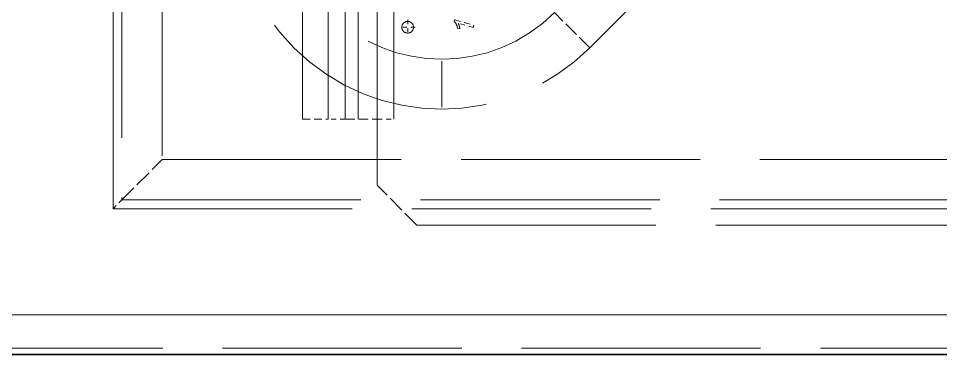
# Model space of a CAD drawing. Extents: x 23 to 587, y 4 to 413.
# Drawn here: x 209.79 to 232.93, y 301.48 to 309.92 of the extents above; entities that cross this region are included whole.
import ezdxf

# ---------------------------------------------------------------- set-up
doc = ezdxf.new("R2010")
doc.units = 0
doc.linetypes.add('DASHDOT', pattern=[18.5, 12, -3, 0.5, -3])
doc.linetypes.add('DASHED', pattern=[15, 12, -3])
doc.layers.get('0').update_dxf_attribs({"lineweight": 13})

# ---------------------------------------------------------------- blocks, each defined once
blk = doc.blocks.new('BLOCK376')
at = {"color": 7, "linetype": 'DASHDOT', "lineweight": 13}
for p, q in [((230.39, -82.581), (230.39, -103.381)), ((240.79, -92.981), (219.99, -92.981))]:
    blk.add_line(p, q, dxfattribs=at)
blk = doc.blocks.new('BLOCK378')
at = {"color": 7, "linetype": 'DASHDOT', "lineweight": 13, "ltscale": 0.019022}
for p, q in [((228.677, -98.995), (228.677, -99.756)), ((229.057, -99.375), (228.296, -99.375))]:
    blk.add_line(p, q, dxfattribs=at)
blk = doc.blocks.new('BLOCK398')
at = {"color": 7, "linetype": 'DASHED', "lineweight": 13}
for p, q in [((213.89, -108.481), (213.89, -77.481)), ((214.328, -77.918), (214.328, -108.043)), ((216.355, -78.835), (216.355, -106.016)), ((237.815, -100.406), (259.385, -78.835)), ((227.14, -107.3), (227.14, -79.8)), ((223.39, -81.981), (223.39, -103.981)), ((224.69, -81.981), (224.69, -103.981)), ((224.69, -81.981), (224.69, -103.981)), ((225.54, -81.981), (225.54, -103.981)), ((226.19, -81.981), (226.19, -103.981)), ((227.14, -81.981), (227.14, -103.981)), ((227.99, -81.981), (227.99, -103.981)), ((216.355, -106.016), (268.425, -106.016)), ((214.328, -108.043), (267.514, -108.043)), ((213.89, -108.481), (274.89, -108.481)), ((229.14, -109.3), (259.64, -109.3)), ((-65.61, -113.8), (554.39, -113.8)), ((-65.61, -115.482), (554.39, -115.482))]:
    blk.add_line(p, q, dxfattribs=at)
at = {"color": 7, "linetype": 'DASHED', "lineweight": 13, "ltscale": 0.001978}
blk.add_line((231.014, -99.082), (231.034, -99.005), dxfattribs=at)
at = {"color": 7, "linetype": 'DASHED', "lineweight": 13, "ltscale": 0.025102}
blk.add_line((231.034, -99.005), (232.004, -99.265), dxfattribs=at)
at = {"color": 7, "linetype": 'DASHED', "lineweight": 13, "ltscale": 0.0625}
blk.add_line((237.815, -100.406), (236.047, -98.638), dxfattribs=at)
at = {"color": 7, "linetype": 'DASHED', "lineweight": 13, "ltscale": 0.000367566}
blk.add_line((231.024, -99.092), (231.014, -99.082), dxfattribs=at)
at = {"color": 7, "linetype": 'DASHED', "lineweight": 13, "ltscale": 0.000380029}
blk.add_line((231.035, -99.103), (231.024, -99.092), dxfattribs=at)
at = {"color": 7, "linetype": 'DASHED', "lineweight": 13, "ltscale": 0.000394128}
blk.add_line((231.046, -99.114), (231.035, -99.103), dxfattribs=at)
at = {"color": 7, "linetype": 'DASHED', "lineweight": 13, "ltscale": 0.00040867}
blk.add_line((231.056, -99.127), (231.046, -99.114), dxfattribs=at)
at = {"color": 7, "linetype": 'DASHED', "lineweight": 13, "ltscale": 0.000423862}
blk.add_line((231.066, -99.141), (231.056, -99.127), dxfattribs=at)
at = {"color": 7, "linetype": 'DASHED', "lineweight": 13, "ltscale": 0.000439282}
blk.add_line((231.076, -99.155), (231.066, -99.141), dxfattribs=at)
at = {"color": 7, "linetype": 'DASHED', "lineweight": 13, "ltscale": 0.000455852}
blk.add_line((231.086, -99.17), (231.076, -99.155), dxfattribs=at)
at = {"color": 7, "linetype": 'DASHED', "lineweight": 13, "ltscale": 0.000472368}
blk.add_line((231.096, -99.187), (231.086, -99.17), dxfattribs=at)
at = {"color": 7, "linetype": 'DASHED', "lineweight": 13, "ltscale": 0.00049015}
blk.add_line((231.105, -99.204), (231.096, -99.187), dxfattribs=at)
at = {"color": 7, "linetype": 'DASHED', "lineweight": 13, "ltscale": 0.000508401}
blk.add_line((231.115, -99.222), (231.105, -99.204), dxfattribs=at)
at = {"color": 7, "linetype": 'DASHED', "lineweight": 13, "ltscale": 0.00051788}
blk.add_line((231.124, -99.24), (231.115, -99.222), dxfattribs=at)
at = {"color": 7, "linetype": 'DASHED', "lineweight": 13, "ltscale": 0.000522014}
blk.add_line((231.132, -99.259), (231.124, -99.24), dxfattribs=at)
at = {"color": 7, "linetype": 'DASHED', "lineweight": 13, "ltscale": 0.000525221}
blk.add_line((231.14, -99.279), (231.132, -99.259), dxfattribs=at)
at = {"color": 7, "linetype": 'DASHED', "lineweight": 13, "ltscale": 0.000530145}
blk.add_line((231.148, -99.299), (231.14, -99.279), dxfattribs=at)
at = {"color": 7, "linetype": 'DASHED', "lineweight": 13, "ltscale": 0.000535131}
blk.add_line((231.155, -99.319), (231.148, -99.299), dxfattribs=at)
at = {"color": 7, "linetype": 'DASHED', "lineweight": 13, "ltscale": 0.000539558}
blk.add_line((231.161, -99.34), (231.155, -99.319), dxfattribs=at)
at = {"color": 7, "linetype": 'DASHED', "lineweight": 13, "ltscale": 0.000546079}
blk.add_line((231.167, -99.361), (231.161, -99.34), dxfattribs=at)
at = {"color": 7, "linetype": 'DASHED', "lineweight": 13, "ltscale": 0.000551552}
blk.add_line((231.172, -99.382), (231.167, -99.361), dxfattribs=at)
at = {"color": 7, "linetype": 'DASHED', "lineweight": 13, "ltscale": 0.000558769}
blk.add_line((231.177, -99.404), (231.172, -99.382), dxfattribs=at)
at = {"color": 7, "linetype": 'DASHED', "lineweight": 13, "ltscale": 0.000565751}
blk.add_line((231.181, -99.426), (231.177, -99.404), dxfattribs=at)
at = {"color": 7, "linetype": 'DASHED', "lineweight": 13, "ltscale": 0.002967}
blk.add_line((231.296, -99.457), (231.181, -99.426), dxfattribs=at)
at = {"color": 7, "linetype": 'DASHED', "lineweight": 13, "ltscale": 0.01956}
blk.add_line((231.972, -99.384), (231.216, -99.181), dxfattribs=at)
at = {"color": 7, "linetype": 'DASHED', "lineweight": 13, "ltscale": 0.000310947}
blk.add_line((231.216, -99.181), (231.222, -99.192), dxfattribs=at)
at = {"color": 7, "linetype": 'DASHED', "lineweight": 13, "ltscale": 0.00032177}
blk.add_line((231.222, -99.192), (231.228, -99.204), dxfattribs=at)
at = {"color": 7, "linetype": 'DASHED', "lineweight": 13, "ltscale": 0.000332464}
blk.add_line((231.228, -99.204), (231.233, -99.216), dxfattribs=at)
at = {"color": 7, "linetype": 'DASHED', "lineweight": 13, "ltscale": 0.000342942}
blk.add_line((231.233, -99.216), (231.239, -99.229), dxfattribs=at)
at = {"color": 7, "linetype": 'DASHED', "lineweight": 13, "ltscale": 0.000353857}
blk.add_line((231.239, -99.229), (231.244, -99.242), dxfattribs=at)
at = {"color": 7, "linetype": 'DASHED', "lineweight": 13, "ltscale": 0.000365169}
blk.add_line((231.244, -99.242), (231.249, -99.255), dxfattribs=at)
at = {"color": 7, "linetype": 'DASHED', "lineweight": 13, "ltscale": 0.000376253}
blk.add_line((231.249, -99.255), (231.254, -99.27), dxfattribs=at)
at = {"color": 7, "linetype": 'DASHED', "lineweight": 13, "ltscale": 0.000388327}
blk.add_line((231.254, -99.27), (231.259, -99.284), dxfattribs=at)
at = {"color": 7, "linetype": 'DASHED', "lineweight": 13, "ltscale": 0.000399439}
blk.add_line((231.259, -99.284), (231.264, -99.3), dxfattribs=at)
at = {"color": 7, "linetype": 'DASHED', "lineweight": 13, "ltscale": 0.000411648}
blk.add_line((231.264, -99.3), (231.268, -99.315), dxfattribs=at)
at = {"color": 7, "linetype": 'DASHED', "lineweight": 13, "ltscale": 0.000411552}
blk.add_line((231.268, -99.315), (231.272, -99.331), dxfattribs=at)
at = {"color": 7, "linetype": 'DASHED', "lineweight": 13, "ltscale": 0.000399819}
blk.add_line((231.272, -99.331), (231.276, -99.347), dxfattribs=at)
at = {"color": 7, "linetype": 'DASHED', "lineweight": 13, "ltscale": 0.000388007}
blk.add_line((231.276, -99.347), (231.28, -99.362), dxfattribs=at)
at = {"color": 7, "linetype": 'DASHED', "lineweight": 13, "ltscale": 0.000376889}
blk.add_line((231.28, -99.362), (231.283, -99.377), dxfattribs=at)
at = {"color": 7, "linetype": 'DASHED', "lineweight": 13, "ltscale": 0.0003661}
blk.add_line((231.283, -99.377), (231.286, -99.391), dxfattribs=at)
at = {"color": 7, "linetype": 'DASHED', "lineweight": 13, "ltscale": 0.000354554}
blk.add_line((231.286, -99.391), (231.289, -99.405), dxfattribs=at)
at = {"color": 7, "linetype": 'DASHED', "lineweight": 13, "ltscale": 0.00034312}
blk.add_line((231.289, -99.405), (231.291, -99.418), dxfattribs=at)
at = {"color": 7, "linetype": 'DASHED', "lineweight": 13, "ltscale": 0.000331937}
blk.add_line((231.291, -99.418), (231.293, -99.432), dxfattribs=at)
at = {"color": 7, "linetype": 'DASHED', "lineweight": 13, "ltscale": 0.000321325}
blk.add_line((231.293, -99.432), (231.295, -99.444), dxfattribs=at)
at = {"color": 7, "linetype": 'DASHED', "lineweight": 13, "ltscale": 0.000311171}
blk.add_line((231.295, -99.444), (231.296, -99.457), dxfattribs=at)
at = {"color": 7, "linetype": 'DASHED', "lineweight": 13, "ltscale": 0.00307}
blk.add_line((232.004, -99.265), (231.972, -99.384), dxfattribs=at)
at = {"color": 7, "linetype": 'DASHED', "lineweight": 13, "ltscale": 0.0325}
blk.add_line((223.39, -103.981), (224.69, -103.981), dxfattribs=at)
at = {"color": 7, "linetype": 'DASHED', "lineweight": 13, "ltscale": 0.02125}
for p, q in [((225.54, -103.981), (224.69, -103.981)), ((227.14, -103.981), (227.99, -103.981))]:
    blk.add_line(p, q, dxfattribs=at)
at = {"color": 7, "linetype": 'DASHED', "lineweight": 13, "ltscale": 0.04}
blk.add_line((225.54, -103.981), (227.14, -103.981), dxfattribs=at)
at = {"color": 7, "linetype": 'DASHED', "lineweight": 13, "ltscale": 0.071693}
blk.add_line((214.328, -108.043), (216.355, -106.016), dxfattribs=at)
at = {"color": 7, "linetype": 'DASHED', "lineweight": 13, "ltscale": 0.070711}
blk.add_line((229.14, -109.3), (227.14, -107.3), dxfattribs=at)
at = {"color": 7, "linetype": 'DASHED', "lineweight": 13, "ltscale": 0.015468}
blk.add_line((214.328, -108.043), (213.89, -108.481), dxfattribs=at)
at = {"color": 7, "lineweight": 13}
blk.add_line((-65.61, -113.8), (554.39, -113.8), dxfattribs=at)
at = {"color": 7, "lineweight": 35}
blk.add_line((-65.61, -115.8), (554.39, -115.8), dxfattribs=at)
at = {"color": 7, "linetype": 'DASHED', "lineweight": 13}
blk.add_circle((228.677, -99.375), 0.293, dxfattribs=at)
for radius in [10.5, 8]:
    blk.add_arc((230.39, -92.981), radius, 135, 315, dxfattribs=at)

msp = doc.modelspace()

# ---------------------------------------------------------------- block references
at = {"lineweight": 0, "xscale": 0.5, "yscale": 0.5, "zscale": 0.5}
for name in ['BLOCK398', 'BLOCK376', 'BLOCK378']:
    msp.add_blockref(name, (105.216, 359.385), dxfattribs=at)

doc.saveas('drawing.dxf')
